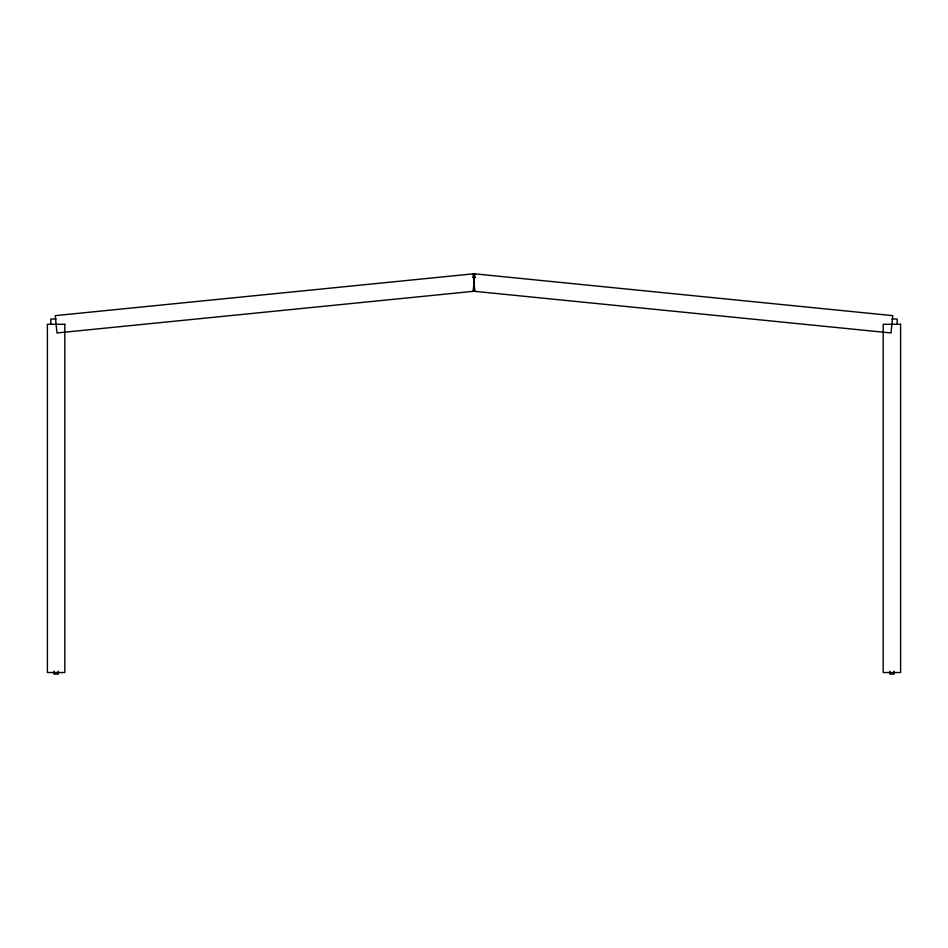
<?xml version="1.0" encoding="UTF-8"?>
<svg xmlns="http://www.w3.org/2000/svg" width="948" height="948" viewBox="0 0 948 948"><rect width="100%" height="100%" fill="white"/><g stroke="black" fill="none" stroke-linecap="round" stroke-linejoin="round"><path stroke-width="1.42" d="M472.673 277.219L475.327 277.219M56.11 319.002L50.813 319.002L50.813 324.299M891.89 319.002L897.187 319.002L897.187 324.299M893.988 671.196L893.988 674.147L889.805 674.147L889.805 671.196M58.195 671.196L58.195 674.147L54.012 674.147L54.012 671.196M474.865 273.853L473.135 291.178L891.025 332.961L892.755 315.637L474.865 273.853M473.135 273.853L55.245 315.637L56.975 332.961L474.865 291.178L473.135 273.853M64.808 324.299L47.4 324.299L47.4 672.547L64.808 672.547L64.808 324.299M900.6 324.299L883.192 324.299L883.192 672.547L900.6 672.547L900.6 324.299"/></g></svg>
